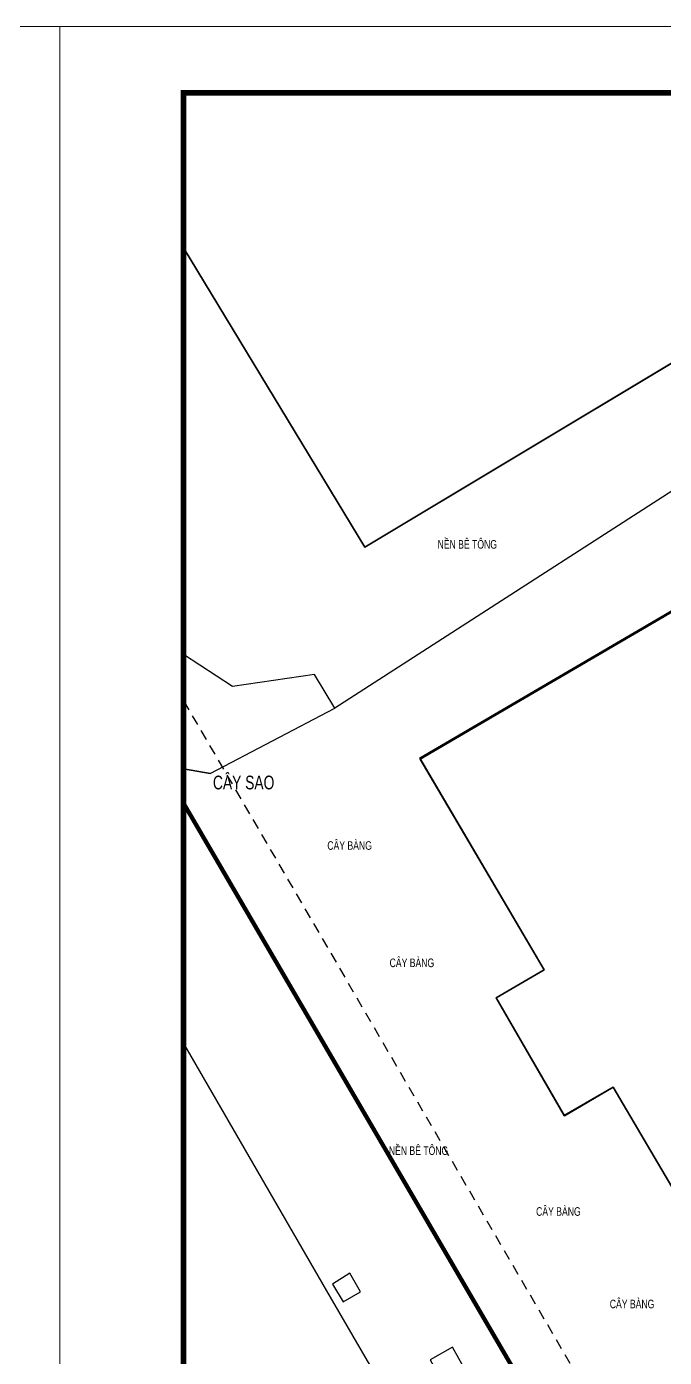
# Model space of a CAD drawing. Header units: millimetres. Extents: x 100 to 288, y -65 to 177.
# Drawn here: x 203.27 to 212.54, y 157.49 to 176.85 of the extents above; entities that cross this region are included whole.
import ezdxf

# ---------------------------------------------------------------- set-up
doc = ezdxf.new("R2010")
doc.units = ezdxf.units.MM
doc.header["$LTSCALE"] = 0.3
doc.header["$MEASUREMENT"] = 0
doc.linetypes.add('DASHDOTX2', pattern=[2, 1, -0.5, 0, -0.5])
doc.linetypes.add('DASHED2', pattern=[0.375, 0.25, -0.125])
doc.layers.get('DEFPOINTS').update_dxf_attribs({"linetype": 'CONTINUOUS', "lineweight": 13})
for name, color, linetype in [('HATCH1', 8, 'CONTINUOUS'), ('LAYER 1', 1, 'CONTINUOUS'), ('LAYER7', 7, 'CONTINUOUS'), ('THAY', 4, 'CONTINUOUS')]:
    doc.layers.add(name, color=color, linetype=linetype)
doc.styles.add('DIM', font='VAVON.TTF')

msp = doc.modelspace()

# ---------------------------------------------------------------- linework, layer by layer
at = {"layer": 'DEFPOINTS', "linetype": 'Continuous', "ltscale": 0.08}
for points in [[(161.74885, 147.14536), (203.74885, 147.14536), (203.74885, 176.84536), (161.74885, 176.84536)], [(203.74885, 147.14536), (245.74885, 147.14536), (245.74885, 176.84536), (203.74885, 176.84536)]]:
    msp.add_lwpolyline(points, close=True, dxfattribs=at)
at = {"layer": 'HATCH1', "ltscale": 5}
for points in [[(205.54885, 173.62866), (208.18133, 169.27458), (217.15596, 174.66017)], [(205.54885, 166.05036), (205.93778, 165.98457), (207.74782, 166.93476), (207.45145, 167.42371), (206.25961, 167.24991), (205.54885, 167.7161)], [(205.54885, 165.55558), (214.06304, 150.93653)], [(205.54885, 162.0592), (207.6813, 158.36758), (210.29692, 153.86481), (211.64881, 151.54779), (212.8484, 150.31658), (213.96808, 149.78445), (214.86674, 149.83302), (215.82635, 150.25173), (218.96558, 151.99809), (232.76634, 159.71189), (237.32708, 162.27229), (239.94924, 163.7287)]]:
    msp.add_lwpolyline(points, dxfattribs=at)
at = {"layer": 'HATCH1', "linetype": 'Continuous', "ltscale": 0.7}
for points in [[(216.90203, 174.51113), (208.18133, 169.27458), (205.54885, 173.62866)], [(221.90243, 163.20225), (217.29663, 171.07354), (208.98014, 166.20723), (210.78714, 163.13066), (210.09162, 162.72214), (211.08273, 161.00628), (211.79067, 161.42208), (213.59128, 158.3564), (221.90243, 163.20225)]]:
    msp.add_lwpolyline(points, dxfattribs=at)
at = {"layer": 'HATCH1', "ltscale": 5}
msp.add_lwpolyline([(208.98014, 166.20723), (217.29663, 171.07354), (218.8222, 172.02547), (218.5989, 172.39986), (220.76675, 173.73885), (225.90127, 165.13012), (223.73343, 163.79113), (223.51206, 164.16228), (213.59128, 158.3564), (211.79067, 161.42208), (211.07975, 161.01144), (210.09162, 162.72214), (210.78714, 163.13066)], close=True, dxfattribs=at)
at = {"layer": 'HATCH1'}
for points in [[(214.29266, 171.14887), (207.74782, 166.93476)], [(205.93778, 165.98457), (207.74782, 166.93476), (207.45145, 167.42371), (206.25961, 167.24991), (205.54885, 167.7161)], [(205.93778, 165.98457), (205.54885, 166.05036)], [(205.54885, 162.0592), (207.6813, 158.36758), (210.29692, 153.86481), (211.64881, 151.54779), (212.8484, 150.31658), (213.96808, 149.78445), (214.86674, 149.83302), (215.82635, 150.25173), (218.96558, 151.99809), (232.76634, 159.71189), (237.32708, 162.27229), (239.94924, 163.7287)]]:
    msp.add_lwpolyline(points, dxfattribs=at)
at = {"layer": 'HATCH1', "lineweight": 35}
msp.add_lwpolyline([(208.98815, 166.19359), (217.30462, 171.05988), (221.88783, 163.18506), (213.59128, 158.3564), (211.79067, 161.42208), (211.08273, 161.00628), (210.09162, 162.72214), (210.78714, 163.13066)], close=True, dxfattribs=at)
at = {"layer": 'HATCH1'}
for points in [[(207.86664, 158.30116), (208.11857, 158.44624), (207.96322, 158.715), (207.71261, 158.55875)], [(209.31415, 157.12948), (209.64088, 157.31353), (209.45683, 157.64026), (209.1301, 157.45621)]]:
    msp.add_lwpolyline(points, close=True, dxfattribs=at)
at = {"layer": 'LAYER 1', "linetype": 'DASHED2', "lineweight": -2, "ltscale": 2, "flags": 128}
msp.add_lwpolyline([(205.54885, 167.04076), (214.48021, 151.71265), (216.07384, 152.66518), (225.68494, 158.03734), (226.36969, 158.48306), (228.95422, 159.95321), (231.34751, 161.31457), (233.48042, 162.57894), (235.20971, 163.60404), (235.52051, 163.78828), (235.62041, 163.84781), (236.20577, 164.17473), (237.50729, 164.90163), (238.91874, 165.68993), (239.94924, 166.26547)], dxfattribs=at)
at = {"layer": 'LAYER7', "linetype": 'Continuous', "const_width": 0.08}
msp.add_lwpolyline([(244.74885, 175.88282), (205.54885, 175.88282), (205.54885, 148.10791), (244.74885, 148.10791)], close=True, dxfattribs=at)
at = {"layer": 'THAY', "linetype": 'DASHDOTX2', "lineweight": -2, "const_width": 0.0625, "flags": 128}
msp.add_lwpolyline([(205.54885, 165.55103), (214.21401, 150.67978)], dxfattribs=at)

# ---------------------------------------------------------------- texts
at = {"layer": 'HATCH1', "style": 'DIM', "width": 0.75}
for s, height, p in [('NEÀN BEÂ TOÂNG', 0.1250012, (209.23965, 169.25318)), ('CAÂY SAO', 0.200002, (205.97599, 165.75269)), ('CAÂY BAØNG', 0.125001, (207.63749, 164.87402)), ('CAÂY BAØNG', 0.125001, (208.54264, 163.16806)), ('NEÀN BEÂ TOÂNG', 0.1250012, (208.53119, 160.43698)), ('CAÂY BAØNG', 0.125001, (210.67149, 159.55186)), ('CAÂY BAØNG', 0.125001, (211.74201, 158.20693))]:
    msp.add_text(s, height=height, dxfattribs=at).set_placement(p)

doc.saveas('drawing.dxf')
